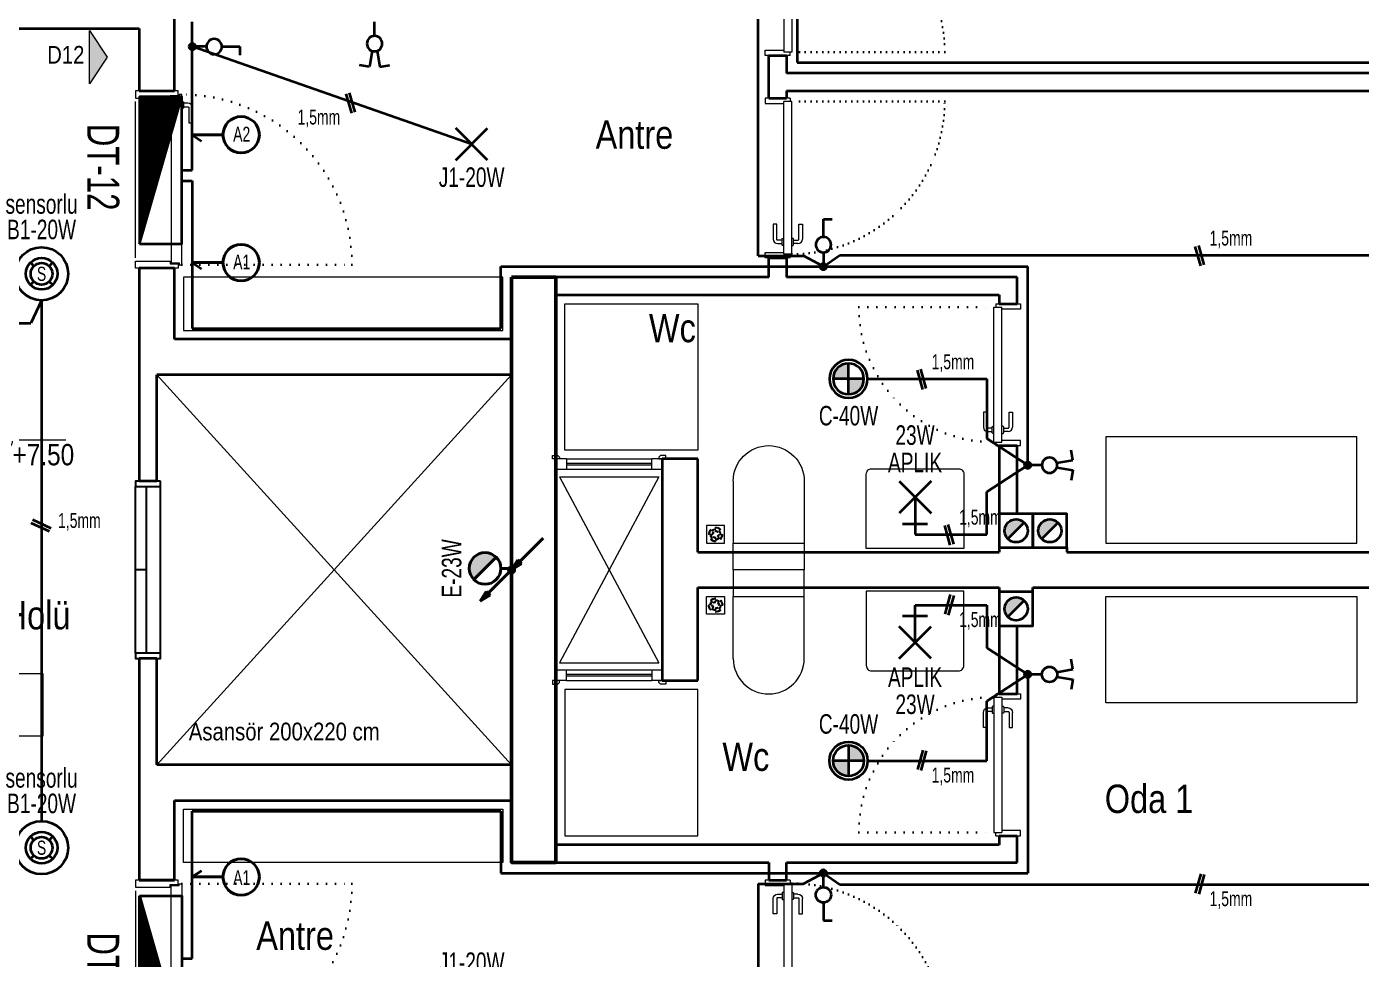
# Model space of a CAD drawing. Header units: millimetres. Extents: x 1852829 to 1882754, y -270850 to -231658.
# Drawn here: x 1865964 to 1866717, y -248051 to -247525 of the extents above; entities that cross this region are included whole.
import ezdxf
from ezdxf.enums import TextEntityAlignment as Align

# ---------------------------------------------------------------- set-up
doc = ezdxf.new("R2010")
doc.units = ezdxf.units.MM
for name, pattern in [('CONTINOUS', [0]), ('CONTINU', [0]), ('DASHED', [0.75, 0.5, -0.25]), ('DOT', [0.25, 0, -0.25]), ('izdüşüm arka', [3.175, 0, -3.175])]:
    doc.linetypes.add(name, pattern=pattern)
for name, color, linetype, lineweight in [('a_ba', 6, 'Continuous', 50), ('a_doğrama', 251, 'Continuous', 20), ('a_duvar', 251, 'Continuous', 35), ('a_görünüş', 32, 'Continuous', 25), ('a_görünüş_ince', 8, 'Continuous', 20), ('a_izdüşüm_arka', 251, 'izdüşüm arka', 30), ('a_not_kot', 251, 'Continuous', 13), ('a_not_mahal', 253, 'Continuous', 5), ('a_not_misc', 144, 'Continuous', 5), ('a_not_text', 7, 'Continuous', 13), ('a_tefriş', 8, 'Continuous', 20), ('Aydınlatma', 4, 'CONTINOUS', 35), ('Aydınlatma_', 3, 'Continuous', 40), ('Genel', 4, 'CONTINOUS', 40), ('genell', 4, 'Continuous', 25), ('Priz', 6, 'CONTINOUS', 40), ('Topraklama', 3, 'DASHED', 40)]:
    doc.layers.add(name, color=color, linetype=linetype, lineweight=lineweight)
doc.layers.add('a_basılmayacak', color=251, linetype='Continuous', lineweight=5, plot=False)
doc.styles.add('Grupcad', font='arial.ttf', dxfattribs={"width": 0.7})
doc.styles.add('OL', font='tsimplex.shx', dxfattribs={"width": 0.8, "height": 12})
doc.styles.add('ROMANTUR', font='arial.ttf', dxfattribs={"width": 0.7})
doc.styles.get("Standard").update_dxf_attribs({"font": 'ARIALN.TTF'})

# ---------------------------------------------------------------- blocks, each defined once
blk = doc.blocks.new('K1')
at = {"layer": 'a_doğrama', "color": 251}
for points in [[(-17.5, -2.5), (-22, -2.5), (-22, 0), (2, 0), (2, -4), (-17.5, -4), (-17.5, -2.5)], [(-27.5, -93.1), (-25, -93.1)], [(-17.5, -97.5), (-22, -97.5), (-22, -100), (2, -100), (2, -96), (-17.5, -96), (-17.5, -97.5)], [(-14.5, -93.1), (-17, -93.1)]]:
    blk.add_lwpolyline(points, dxfattribs=at)
blk.add_lwpolyline([(-18, -14), (-18, -4), (-18, -3), (-22.5, -3), (-22.5, -2.5), (-22.5, -2), (-24, -2), (-24, -2.5), (-24, -12.5), (-24, -88), (-24, -97.5), (-24, -98), (-22.5, -98), (-22.5, -97.5), (-22.5, -97), (-18, -97), (-18, -96), (-18, -86.5)], close=True, dxfattribs=at)
for points in [[(-25, -91.1), (-27.5, -91.1, -0.414214), (-28, -90.6), (-28, -82.1), (-30, -82.1), (-30, -90.6)], [(-17, -91.1), (-14.5, -91.1, 0.414214), (-14, -90.6), (-14, -82.1), (-12, -82.1), (-12, -90.6)], [(-24, -94.1), (-24.5, -94.1, -0.414214), (-25, -93.6), (-25, -90.6, -0.414214), (-24.5, -90.1), (-24, -90.1)], [(-18, -94.1), (-17.5, -94.1, 0.414214), (-17, -93.6), (-17, -90.6, 0.414214), (-17.5, -90.1), (-18, -90.1)]]:
    blk.add_lwpolyline(points, format="xyb", dxfattribs=at)
for centre, start, end in [((-27.5, -90.6), 180, 270), ((-14.5, -90.6), 270, 0)]:
    blk.add_arc(centre, 2.5, start, end, dxfattribs=at)
at = {"layer": 'a_görünüş_ince', "color": 251}
blk.add_line((2, -6), (2, -94), dxfattribs=at)
at = {"layer": 'a_izdüşüm_arka', "color": 251, "linetype": 'DOT', "ltscale": 20}
blk.add_line((-24, -2), (-120, -2), dxfattribs=at)
blk.add_arc((-24, -2), 96, 180, 270, dxfattribs=at)
blk = doc.blocks.new('K2')
at = {"layer": 'a_doğrama', "color": 251, "linetype": 'Continuous'}
for p, q in [((-13, 88.1), (-13, 1.9)), ((-13, 88.1), (-8.5, 88.1)), ((-12, 90), (-12, 88.1)), ((-12, 90), (-10, 90)), ((-8.5, 88.1), (-8.5, 1.9)), ((-13, 1.9), (-8.5, 1.9)), ((-12, 0), (-12, 1.9)), ((-12, 0), (-10, 0))]:
    blk.add_line(p, q, dxfattribs=at)
at = {"layer": 'a_doğrama', "color": 251}
for points in [[(-13, 83.1), (-13.5, 83.1, 0.414214), (-14, 82.6), (-14, 79.6, 0.414214), (-13.5, 79.1), (-13, 79.1)], [(-8.5, 83.1), (-8, 83.1, -0.414214), (-7.5, 82.6), (-7.5, 79.6, -0.414214), (-8, 79.1), (-8.5, 79.1)], [(-14, 80.1), (-16.5, 80.1, 0.414214), (-17, 79.6), (-17, 71.1), (-19, 71.1), (-19, 79.6)], [(-7.5, 80.1), (-5, 80.1, -0.414214), (-4.5, 79.6), (-4.5, 71.1), (-2.5, 71.1), (-2.5, 79.6)]]:
    blk.add_lwpolyline(points, format="xyb", dxfattribs=at)
at = {"layer": 'a_doğrama', "color": 251, "linetype": 'Continuous'}
for points in [[(0, 90), (2, 90), (2, 87), (-8.5, 87)], [(0, 0), (2, 0), (2, 3), (-8.5, 3)]]:
    blk.add_lwpolyline(points, dxfattribs=at)
at = {"layer": 'a_doğrama', "color": 251}
for points in [[(-16.5, 82.1), (-14, 82.1)], [(-5, 82.1), (-7.5, 82.1)]]:
    blk.add_lwpolyline(points, dxfattribs=at)
for centre, start, end in [((-16.5, 79.6), 90, 180), ((-5, 79.6), 0, 90)]:
    blk.add_arc(centre, 2.5, start, end, dxfattribs=at)
at = {"layer": 'a_izdüşüm_arka', "color": 251}
blk.add_lwpolyline([(-99.2, 1.9), (-13, 1.9)], dxfattribs=at)
blk.add_arc((-13, 1.9), 86.2, 89.99996, 180, dxfattribs=at)
blk = doc.blocks.new('M1')
at = {"layer": 'a_doğrama', "linetype": 'Continuous'}
for p, q in [((-24, 6), (-30, 6)), ((-30, 0), (-30, 6)), ((-24, 0), (-30, 0)), ((-24, 0), (-24, 6)), ((30, 6), (24, 6)), ((24, 6), (24, 0)), ((30, 0), (30, 6)), ((30, 0), (24, 0))]:
    blk.add_line(p, q, dxfattribs=at)
at = {"layer": 'a_doğrama'}
for p, q in [((24, 3.5), (-24, 3.5)), ((24, 2.5), (-24, 2.5))]:
    blk.add_line(p, q, dxfattribs=at)
for points in [[(-28, -1), (-28, 0), (-32, 0), (-32, -2), (-29, -2)], [(28, -1), (28, 0), (32, 0), (32, -2), (29, -2)]]:
    blk.add_lwpolyline(points, close=True, dxfattribs=at)
at = {"layer": 'a_görünüş_ince'}
for p, q in [((24, 6), (-24, 6)), ((-24, 0), (24, 0))]:
    blk.add_line(p, q, dxfattribs=at)
blk = doc.blocks.new('klozet')
at = {"layer": 'a_tefriş'}
blk.add_line((20, 0), (-20, 0), dxfattribs=at)
for points in [[(-20, 0), (-20, -15), (20, -15), (20, 0)], [(-20, -50), (-20, -15)], [(20, -50), (20, -15)]]:
    blk.add_lwpolyline(points, dxfattribs=at)
blk.add_arc((0, -50), 20, 180, 360, dxfattribs=at)
blk = doc.blocks.new('k_80')
at = {"layer": 'a_doğrama', "color": 251, "linetype": 'Continuous'}
for p, q in [((-80, 2), (-78.1, 2)), ((-80, 2), (-80, 0)), ((-78.1, 3), (-1.9, 3)), ((-78.1, 3), (-78.1, -1.5)), ((-1.9, 3), (-1.9, -1.5)), ((0, 2), (-1.9, 2)), ((0, 2), (0, 0)), ((-78.1, -1.5), (-1.9, -1.5))]:
    blk.add_line(p, q, dxfattribs=at)
at = {"layer": 'a_doğrama', "color": 251}
for points in [[(-70.1, 4), (-70.1, 6.5, -0.414214), (-69.6, 7), (-61.1, 7), (-61.1, 9), (-69.6, 9)], [(-73.1, 3), (-73.1, 3.5, -0.414214), (-72.6, 4), (-69.6, 4, -0.414214), (-69.1, 3.5), (-69.1, 3)], [(-73.1, -1.5), (-73.1, -2, 0.414214), (-72.6, -2.5), (-69.6, -2.5, 0.414214), (-69.1, -2), (-69.1, -1.5)], [(-70.1, -2.5), (-70.1, -5, 0.414214), (-69.6, -5.5), (-61.1, -5.5), (-61.1, -7.5), (-69.6, -7.5)]]:
    blk.add_lwpolyline(points, format="xyb", dxfattribs=at)
for points in [[(-72.1, 6.5), (-72.1, 4)], [(-72.1, -5), (-72.1, -2.5)]]:
    blk.add_lwpolyline(points, dxfattribs=at)
at = {"layer": 'a_doğrama', "color": 251, "linetype": 'Continuous'}
for points in [[(-80, -10), (-80, -12), (-77, -12), (-77, -1.5)], [(0, -10), (0, -12), (-3, -12), (-3, -1.5)]]:
    blk.add_lwpolyline(points, dxfattribs=at)
at = {"layer": 'a_doğrama', "color": 251}
for centre, start, end in [((-69.6, 6.5), 90, 180), ((-69.6, -5), 180, 270)]:
    blk.add_arc(centre, 2.5, start, end, dxfattribs=at)
at = {"layer": 'a_izdüşüm_arka', "color": 251, "linetype": 'DOT', "ltscale": 20}
blk.add_line((-1.9, 79.2), (-1.9, 3), dxfattribs=at)
blk.add_arc((-1.9, 3), 76.2, 90, 180, dxfattribs=at)
blk = doc.blocks.new('baca_müstakil')
at = {"layer": 'a_duvar'}
h = blk.add_hatch(color=256, dxfattribs=at)
h.dxf.hatch_style = 1
h.paths.add_polyline_path([(4.9, -4.9, 0.198912), (3, -9.5, 0.668179), (14.1, -14.1)])
blk.add_line((4.9, -4.9), (14.1, -14.1), dxfattribs=at)
blk.add_lwpolyline([(0, -19), (19, -19), (19, 0), (0, 0)], close=True, dxfattribs=at)
blk.add_circle((9.5, -9.5), 6.5, dxfattribs=at)
blk = doc.blocks.new('tefriş_süzgeç')
at = {"layer": 'a_tefriş'}
for p, q in [((5, 0), (-5, 0)), ((-5, 0), (-5, -10)), ((5, -10), (5, 0)), ((-3.62, -5.06), (-4.12, -5.06)), ((-2.62, -5.06), (-3.12, -5.06)), ((-2.55, -2.51), (-2.9, -2.15)), ((-1.96, -3.34), (-2.31, -2.98)), ((-1.87, -6.87), (-2.23, -7.23)), ((-1.62, -5.06), (-2.12, -5.06)), ((-1.17, -6.17), (-1.52, -6.52)), ((-1.15, -3.94), (-1.5, -3.59)), ((-0.16, -2.53), (-0.16, -2.03)), ((-0.06, -1.5), (-0.06, -1)), ((-0.06, -3), (-0.06, -3.5)), ((-0.06, -6.62), (-0.06, -7.12)), ((1.04, -3.96), (1.4, -3.6)), ((1.06, -6.15), (1.41, -6.5)), ((1.5, -5.06), (2, -5.06)), ((1.75, -3.25), (2.1, -2.9)), ((1.77, -6.85), (2.13, -7.2)), ((2.46, -2.54), (2.81, -2.19)), ((2.5, -5.06), (3, -5.06)), ((3.5, -5.06), (4, -5.06)), ((-5, -10), (5, -10)), ((-2.58, -7.58), (-2.93, -7.93)), ((-0.06, -7.62), (-0.06, -8.12)), ((-0.06, -8.62), (-0.06, -9.12)), ((2.49, -7.55), (2.85, -7.9))]:
    blk.add_line(p, q, dxfattribs=at)
for centre, radius, start, end in [((-0.06, -5.06), 4.06, 134.2896, 180), ((-0.06, -5.06), 3.56, 134.2896, 180), ((-0.06, -5.06), 3.06, 180, 225), ((-0.06, -5.06), 2.56, 180, 225), ((-0.38, -4.42), 2.4, 84.59432, 143.20159), ((-0.06, -5.06), 2.06, 134.2896, 180), ((-0.14, -4.97), 2.44, 90.34305, 138.12123), ((-0.06, -5.06), 1.56, 134.2896, 180), ((-0.06, -5.06), 2.06, 225, 270), ((-0.06, -5.06), 1.56, 225, 270), ((-0.06, -5.06), 4.06, 45, 90), ((-0.06, -5.06), 3.56, 45, 90), ((-0.06, -5.06), 2.06, 45, 90), ((-0.06, -5.06), 1.56, 45, 90), ((-0.06, -5.06), 2.56, 270, 315.7104), ((-0.06, -5.06), 3.06, 270, 315.7104), ((-0.06, -5.06), 1.56, 314.2896, 360), ((-0.06, -5.06), 2.06, 314.2896, 360), ((-0.06, -5.06), 2.56, 360, 45), ((-0.06, -5.06), 3.06, 360, 45), ((-0.06, -5.06), 3.56, 314.2896, 360), ((-0.06, -5.06), 4.06, 314.2896, 360), ((-0.06, -5.06), 4.06, 225, 270), ((-0.06, -5.06), 3.56, 225, 270)]:
    blk.add_arc(centre, radius, start, end, dxfattribs=at)
blk = doc.blocks.new('sembol_kot')
at = {"layer": 'a_not_kot'}
for points in [[(0, 10), (0, 0), (10, 0, 0.414214)], [(0, 0), (-10, 0, 0.414214), (0, -10)]]:
    blk.add_hatch(color=256, dxfattribs=at).paths.add_polyline_path(points)
for p, q in [((0, 15), (0, -15)), ((-15, 0), (60, 0))]:
    blk.add_line(p, q, dxfattribs=at)
blk.add_circle((0, 0), 10, dxfattribs=at)
blk = doc.blocks.new('KAT PANOSU')
at = {"layer": 'Aydınlatma', "linetype": 'CONTINU'}
h = blk.add_hatch(dxfattribs=at)
h.set_pattern_fill('ANSI31', color=2)
h.set_pattern_definition([(45, (274.5771, -113244.44112), (-0.08838834765, 0.08838834765), [])])
h.paths.add_polyline_path([(41.5, 11.87), (-41.5, -11.87), (41.5, -11.87)])
at = {"layer": 'Aydınlatma', "color": 2, "linetype": 'CONTINU'}
blk.add_line((-41.5, -11.87), (41.5, 11.87), dxfattribs=at)
blk.add_line((-41.5, -11.87), (41.5, 11.87), dxfattribs=at)
blk.add_line((-41.5, -11.87), (41.5, 11.87), dxfattribs=at)
blk.add_line((-41.5, -11.87), (41.5, 11.87), dxfattribs=at)
blk.add_line((-41.5, -11.87), (41.5, 11.87), dxfattribs=at)
blk.add_line((-41.5, -11.87), (41.5, 11.87), dxfattribs=at)
blk.add_lwpolyline([(-41.5, -11.87), (-41.5, 11.87), (41.5, 11.87), (41.5, -11.87)], close=True, dxfattribs=at)
blk.add_lwpolyline([(-41.5, -11.87), (-41.5, 11.87), (41.5, 11.87), (41.5, -11.87)], close=True, dxfattribs=at)
blk.add_lwpolyline([(-41.5, -11.87), (-41.5, 11.87), (41.5, 11.87), (41.5, -11.87)], close=True, dxfattribs=at)
blk.add_lwpolyline([(-41.5, -11.87), (-41.5, 11.87), (41.5, 11.87), (41.5, -11.87)], close=True, dxfattribs=at)
blk.add_lwpolyline([(-41.5, -11.87), (-41.5, 11.87), (41.5, 11.87), (41.5, -11.87)], close=True, dxfattribs=at)
blk.add_lwpolyline([(-41.5, -11.87), (-41.5, 11.87), (41.5, 11.87), (41.5, -11.87)], close=True, dxfattribs=at)
blk = doc.blocks.new('C-20W')
at = {"layer": 'Aydınlatma', "linetype": 'CONTINU'}
h = blk.add_hatch(color=1, dxfattribs=at)
h.paths.add_polyline_path([(8.7, 0), (0, 0), (0, 8.7, -0.414214)])
h.paths.add_polyline_path([(0, -8.7, -0.414214), (-8.7, 0), (0, 0)])
at = {"layer": 'Aydınlatma', "color": 1, "linetype": 'CONTINU'}
for p, q in [((0, 8.7), (0, -8.7)), ((8.7, 0), (-8.7, 0))]:
    blk.add_line(p, q, dxfattribs=at)
at = {"layer": 'Aydınlatma', "linetype": 'CONTINU'}
blk.add_circle((0, 0), 10.75, dxfattribs=at)
at = {"layer": 'Aydınlatma', "color": 1, "linetype": 'CONTINU'}
blk.add_circle((0, 0), 8.7, dxfattribs=at)
at = {"layer": 'Aydınlatma', "linetype": 'CONTINU', "style": 'Grupcad', "width": 0.7, "flags": 8}
blk.add_attdef('C-40W', text='', height=11, dxfattribs=at).set_placement((0, 20.75), align=Align.MIDDLE_CENTER)
blk = doc.blocks.new('APLIK dahili tip1-23W')
at = {"layer": 'Aydınlatma', "color": 1, "linetype": 'CONTINU'}
for p, q in [((9, 24), (-9, 6)), ((-9, 24), (9, 6))]:
    blk.add_line(p, q, dxfattribs=at)
at = {"layer": 'Aydınlatma', "linetype": 'CONTINU'}
for p, q in [((0, 15), (0, 0)), ((-7, 0), (7, 0)), ((0, 0), (0, 0))]:
    blk.add_line(p, q, dxfattribs=at)
at = {"layer": 'Aydınlatma', "linetype": 'CONTINU', "style": 'Grupcad', "width": 0.7, "flags": 8}
for tag, p in [('23W', (0, 49.96)), ('APLIK', (0, 34.54))]:
    blk.add_attdef(tag, text='', height=11, dxfattribs=at).set_placement(p, align=Align.MIDDLE_CENTER)
blk = doc.blocks.new('J1-20W')
at = {"layer": 'Aydınlatma', "color": 1, "linetype": 'CONTINU'}
for p, q in [((9, 9), (-9, -9)), ((-9, 9), (9, -9))]:
    blk.add_line(p, q, dxfattribs=at)
at = {"layer": 'Aydınlatma', "linetype": 'CONTINU', "style": 'Grupcad', "width": 0.7, "flags": 8}
blk.add_attdef('J1-20W', text='', height=11, dxfattribs=at).set_placement((0, 18.75), align=Align.MIDDLE_CENTER)
blk = doc.blocks.new('NORMAL ANAHTAR')
at = {"layer": 'Aydınlatma', "color": 6, "linetype": 'CONTINU'}
for p, q in [((0, 18.76), (-4.86, 18.76)), ((0, 8.64), (0, 18.76))]:
    blk.add_line(p, q, dxfattribs=at)
blk.add_circle((0, 4.32), 4.32, dxfattribs=at)
blk = doc.blocks.new('KOMUTATOR ANAHTAR')
at = {"layer": 'Aydınlatma', "color": 6, "linetype": 'CONTINU'}
for p, q in [((-2.88, 17.46), (-8.56, 16.51)), ((-1.36, 8.42), (-2.88, 17.46)), ((1.36, 8.42), (2.88, 17.46)), ((2.88, 17.46), (8.56, 16.51))]:
    blk.add_line(p, q, dxfattribs=at)
blk.add_circle((0, 4.32), 4.32, dxfattribs=at)
blk = doc.blocks.new('BUAT (Enerji)')
at = {"layer": 'Priz', "linetype": 'CONTINU'}
h = blk.add_hatch(color=256, dxfattribs=at)
edge = h.paths.add_edge_path()
edge.add_arc((0, 0), 1.75, 0, 360)
blk.add_circle((0, 0), 1.75, dxfattribs=at)
blk = doc.blocks.new('B1-20W SENSORLU ARM.')
at = {"layer": 'Aydınlatma', "color": 1, "linetype": 'CONTINU'}
for p, q in [((-6.3, 6.3), (-4.34, 4.34)), ((6.3, 6.3), (4.34, 4.34)), ((-4.34, -4.34), (-6.3, -6.3)), ((4.34, -4.34), (6.3, -6.3))]:
    blk.add_line(p, q, dxfattribs=at)
at = {"layer": 'Aydınlatma', "linetype": 'CONTINU'}
blk.add_circle((0, 0), 15, dxfattribs=at)
at = {"layer": 'Aydınlatma', "color": 1, "linetype": 'CONTINU'}
for radius in [8.91, 6.14]:
    blk.add_circle((0, 0), radius, dxfattribs=at)
at = {"layer": 'Aydınlatma', "linetype": 'CONTINU', "style": 'Grupcad', "width": 0.7, "flags": 8}
for tag, p in [('SENSORLU', (0, 39.36)), ('B1-20W', (0, 25))]:
    blk.add_attdef(tag, text='', height=11, dxfattribs=at).set_placement(p, align=Align.MIDDLE_CENTER)
at = {"layer": 'Aydınlatma', "color": 4, "linetype": 'CONTINU', "style": 'Grupcad', "width": 0.7, "flags": 8}
blk.add_attdef('S.', text='', height=8, dxfattribs=at).set_placement((0, 0), align=Align.MIDDLE_CENTER)
blk = doc.blocks.new('L1-23W')
at = {"layer": 'Aydınlatma_', "linetype": 'CONTINU'}
h = blk.add_hatch(color=1, dxfattribs=at)
edge = h.paths.add_edge_path()
edge.add_arc((0, 14.91), 8.91, 360, 495, ccw=False)
edge.add_arc((0, 14.91), 8.91, 315, 360, ccw=False)
edge.add_line((6.3, 8.61), (-6.3, 21.21))
at = {"layer": 'Aydınlatma_', "color": 1, "linetype": 'CONTINU'}
blk.add_line((6.3, 8.61), (-6.3, 21.21), dxfattribs=at)
at = {"layer": 'Aydınlatma_', "linetype": 'CONTINU'}
blk.add_line((-6, 0), (6, 0), dxfattribs=at)
at = {"layer": 'Aydınlatma_', "linetype": 'CONTINU', "ltscale": 5}
blk.add_line((0, 6), (0, 0), dxfattribs=at)
at = {"layer": 'Aydınlatma_', "color": 1, "linetype": 'CONTINU'}
blk.add_circle((0, 14.91), 8.91, dxfattribs=at)
at = {"layer": 'Aydınlatma_', "color": 4, "linetype": 'CONTINU', "style": 'Grupcad', "width": 0.7, "flags": 8}
blk.add_attdef('L1-23W', text='', height=11, dxfattribs=at).set_placement((0, 33.82), align=Align.MIDDLE_CENTER)
blk = doc.blocks.new('YUKARIYA GIDEN HAT')
at = {"linetype": 'Continuous'}
blk.add_hatch(color=0, dxfattribs=at).paths.add_polyline_path([(12.1, 14.33), (14.28, 12.14), (17.77, 17.77)])
h = blk.add_hatch(color=7, dxfattribs=at)
edge = h.paths.add_edge_path()
edge.add_arc((0, 0), 1.75, 0, 360)
at = {"color": 0, "linetype": 'Continuous'}
for p, q in [((0, 0), (17.77, 17.77)), ((17.77, 17.77), (12.1, 14.33)), ((17.77, 17.77), (14.28, 12.14)), ((12.1, 14.33), (14.28, 12.14))]:
    blk.add_line(p, q, dxfattribs=at)
at = {"color": 7, "linetype": 'Continuous'}
blk.add_circle((0, 0), 1.75, dxfattribs=at)
blk = doc.blocks.new('ASAGIDAN GELEN HAT')
at = {"linetype": 'Continuous'}
blk.add_hatch(color=0, dxfattribs=at).paths.add_polyline_path([(-5.67, -3.43), (-3.48, -5.62), (0, 0)])
h = blk.add_hatch(color=7, dxfattribs=at)
edge = h.paths.add_edge_path()
edge.add_arc((0, 0), 1.75, 0, 360)
at = {"color": 0, "linetype": 'Continuous'}
for p, q in [((-17.77, -17.77), (0, 0)), ((0, 0), (-5.67, -3.43)), ((0, 0), (-3.48, -5.62)), ((-5.67, -3.43), (-3.48, -5.62))]:
    blk.add_line(p, q, dxfattribs=at)
at = {"color": 7, "linetype": 'Continuous'}
blk.add_circle((0, 0), 1.75, dxfattribs=at)
blk = doc.blocks.new('ASAGIDAN YUKARIYA HAT')
at = {"color": 0, "linetype": 'CONTINOUS'}
for name in ['YUKARIYA GIDEN HAT', 'ASAGIDAN GELEN HAT']:
    blk.add_blockref(name, (0, 0), dxfattribs=at)

msp = doc.modelspace()

# ---------------------------------------------------------------- hatches: boundary and pattern name
at = {"layer": 'a_not_misc'}
h = msp.add_hatch(color=256, dxfattribs=at)
h.dxf.hatch_style = 1
h.paths.add_polyline_path([(1865999.68, -247527.17), (1866009.68, -247542.17), (1865999.68, -247557.17)])

# ---------------------------------------------------------------- linework, layer by layer
msp.add_lwpolyline([(1866027.71, -247781.28), (1866027.71, -247781.28)])
at = {"layer": 'a_ba', "color": 253}
msp.add_lwpolyline([(1866237.71, -247666.28), (1866262.71, -247666.28), (1866262.71, -247996.28), (1866237.71, -247996.28), (1866237.71, -247971.28), (1866237.71, -247971.28), (1866237.71, -247691.28), (1866237.71, -247691.28)], close=True, dxfattribs=at)
at = {"layer": 'a_basılmayacak'}
for points in [[(1866342.71, -247763.78), (1866267.71, -247763.78), (1866267.71, -247681.28), (1866342.71, -247681.28)], [(1866342.71, -247898.78), (1866267.71, -247898.78), (1866267.71, -247981.28), (1866342.71, -247981.28)]]:
    msp.add_lwpolyline(points, close=True, dxfattribs=at)
at = {"layer": 'a_duvar'}
for p, q in [((1866047.71, -247561.28), (1866047.71, -247516.28)), ((1865907.71, -247526.05), (1866027.71, -247526.05)), ((1866027.71, -247526.05), (1866027.71, -247561.28)), ((1866382.71, -247565.28), (1866382.71, -247541.28)), ((1866392.71, -247541.28), (1866392.71, -247551.28)), ((1866982.71, -247551.28), (1866392.71, -247551.28)), ((1866027.71, -247561.28), (1866047.71, -247561.28)), ((1866392.71, -247561.28), (1866982.71, -247561.28)), ((1866392.71, -247561.28), (1866392.71, -247565.28)), ((1866047.71, -247661.28), (1866027.71, -247661.28)), ((1866027.71, -247661.28), (1866027.71, -247781.28)), ((1866047.71, -247701.28), (1866047.71, -247661.28)), ((1866047.71, -247701.28), (1866047.71, -247661.28)), ((1866382.71, -247666.28), (1866382.71, -247655.28)), ((1866392.71, -247655.28), (1866392.71, -247666.28)), ((1866382.71, -247666.28), (1866247.71, -247666.28)), ((1866522.71, -247666.28), (1866392.71, -247666.28)), ((1866522.71, -247681.28), (1866522.71, -247666.28)), ((1866262.71, -247676.28), (1866512.71, -247676.28)), ((1866512.71, -247676.28), (1866512.71, -247681.28)), ((1866237.71, -247701.28), (1866047.71, -247701.28)), ((1866037.71, -247781.28), (1866037.71, -247721.28)), ((1866237.71, -247721.28), (1866037.71, -247721.28)), ((1866237.71, -247721.28), (1866237.71, -247941.28)), ((1866512.71, -247761.28), (1866512.71, -247821.28)), ((1866522.71, -247799.78), (1866522.71, -247761.28)), ((1866262.71, -247768.78), (1866262.71, -247768.78)), ((1866342.71, -247768.78), (1866322.71, -247768.78)), ((1866322.71, -247768.78), (1866322.71, -247893.78)), ((1866342.71, -247821.28), (1866342.71, -247768.78)), ((1866262.71, -247788.78), (1866262.71, -247788.78)), ((1866342.71, -247821.28), (1866512.71, -247821.28)), ((1866550.71, -247821.28), (1866977.71, -247821.28)), ((1866342.71, -247841.28), (1866512.71, -247841.28)), ((1866342.71, -247893.78), (1866342.71, -247841.28)), ((1866512.71, -247841.28), (1866512.71, -247901.28)), ((1866531.71, -247841.28), (1866977.71, -247841.28)), ((1866531.71, -247843.78), (1866531.71, -247841.28)), ((1866522.71, -247901.28), (1866522.71, -247862.78)), ((1866262.71, -247873.78), (1866262.71, -247873.78)), ((1866027.71, -247881.28), (1866027.71, -247941.28)), ((1866037.71, -247941.28), (1866037.71, -247881.28)), ((1866262.71, -247893.78), (1866262.71, -247893.78)), ((1866322.71, -247893.78), (1866342.71, -247893.78)), ((1866512.71, -247896.28), (1866512.71, -247901.28)), ((1866027.71, -247941.28), (1866027.71, -248006.28)), ((1866237.71, -247941.28), (1866037.71, -247941.28)), ((1866047.71, -247961.28), (1866237.71, -247961.28)), ((1866047.71, -248006.28), (1866047.71, -247961.28)), ((1866512.71, -247981.28), (1866512.71, -247986.28)), ((1866522.71, -247996.28), (1866522.71, -247981.28)), ((1866512.71, -247986.28), (1866262.71, -247986.28)), ((1866247.71, -247996.28), (1866382.71, -247996.28)), ((1866382.71, -247996.28), (1866382.71, -248006.28)), ((1866392.71, -248006.28), (1866392.71, -247996.28)), ((1866392.71, -247996.28), (1866522.71, -247996.28)), ((1866027.71, -248006.28), (1866047.71, -248006.28)), ((1866047.71, -248006.28), (1866027.71, -248006.28))]:
    msp.add_line(p, q, dxfattribs=at)
for points in [[(1866382.71, -247541.28), (1866392.71, -247541.28)], [(1866382.71, -247565.28), (1866392.71, -247565.28)], [(1866382.71, -247655.28), (1866392.71, -247655.28)], [(1866512.71, -247681.28), (1866522.71, -247681.28)], [(1866512.71, -247761.28), (1866522.71, -247761.28)], [(1866037.71, -247781.28), (1866027.71, -247781.28)], [(1866550.71, -247818.78), (1866550.71, -247821.28)], [(1866037.71, -247881.28), (1866027.71, -247881.28)], [(1866512.71, -247901.28), (1866522.71, -247901.28)], [(1866512.71, -247981.28), (1866522.71, -247981.28)], [(1866382.71, -248006.28), (1866392.71, -248006.28)]]:
    msp.add_lwpolyline(points, dxfattribs=at)
at = {"layer": 'a_görünüş', "color": 251}
for points in [[(1866039.71, -247781.28), (1866025.71, -247781.28), (1866025.71, -247784.28), (1866039.71, -247784.28)], [(1866039.71, -247878.28), (1866025.71, -247878.28), (1866025.71, -247881.28), (1866039.71, -247881.28)]]:
    msp.add_lwpolyline(points, close=True, dxfattribs=at)
for points in [[(1866025.71, -247878.28), (1866025.71, -247784.28)], [(1866031.71, -247784.28), (1866031.71, -247878.28)], [(1866039.71, -247878.28), (1866039.71, -247784.28)], [(1866031.71, -247831.28), (1866025.71, -247831.28)]]:
    msp.add_lwpolyline(points, dxfattribs=at)
at = {"layer": 'a_görünüş_ince'}
for points in [[(1866264.71, -247778.78), (1866320.71, -247778.78)], [(1866264.71, -247883.78), (1866320.71, -247883.78)]]:
    msp.add_lwpolyline(points, dxfattribs=at)
at = {"layer": 'a_not_mahal'}
msp.add_lwpolyline([(1865973.63, -247889.85), (1865913.63, -247889.85), (1865913.63, -247924.85), (1865973.63, -247924.85)], close=True, dxfattribs=at)
at = {"layer": 'a_not_misc'}
msp.add_lwpolyline([(1865999.68, -247527.17), (1866009.68, -247542.17), (1865999.68, -247557.17), (1865999.68, -247527.17)], close=True, dxfattribs=at)
for points in [[(1866037.71, -247721.28), (1866237.71, -247941.28)], [(1866237.71, -247721.28), (1866037.71, -247941.28)], [(1866320.71, -247778.78), (1866264.71, -247883.78)], [(1866264.71, -247778.78), (1866320.71, -247883.78)]]:
    msp.add_lwpolyline(points, dxfattribs=at)
at = {"layer": 'a_tefriş'}
for points in [[(1866232.71, -247666.28), (1866052.71, -247666.28), (1866052.71, -247696.28), (1866232.71, -247696.28)], [(1866572.71, -247756.21), (1866572.71, -247816.21), (1866714.32, -247816.21), (1866714.32, -247756.21)], [(1866572.71, -247906.34), (1866572.71, -247846.34), (1866714.32, -247846.34), (1866714.32, -247906.34)], [(1866232.71, -247996.28), (1866052.71, -247996.28), (1866052.71, -247966.28), (1866232.71, -247966.28)]]:
    msp.add_lwpolyline(points, close=True, dxfattribs=at)
for points in [[(1866492.71, -247819.28), (1866437.71, -247819.28), (1866437.71, -247777.28, -0.414214), (1866440.71, -247774.28), (1866489.71, -247774.28, -0.414214), (1866492.71, -247777.28)], [(1866492.71, -247843.28), (1866437.71, -247843.28), (1866437.71, -247885.28, 0.414214), (1866440.71, -247888.28), (1866489.71, -247888.28, 0.414214), (1866492.71, -247885.28)]]:
    msp.add_lwpolyline(points, format="xyb", close=True, dxfattribs=at)
at = {"layer": 'Aydınlatma'}
for p, q in [((1866376.71, -247654.28), (1866376.71, -247431.28)), ((1866398.71, -247431.28), (1866398.71, -247545.28)), ((1866057.71, -247606.03), (1866057.71, -247522.28)), ((1866215.21, -247591.28), (1866057.71, -247536.28)), ((1866398.71, -247545.28), (1866963.94, -247545.28)), ((1866057.71, -247586), (1866062.94, -247589.54)), ((1866051.71, -247606.03), (1866057.71, -247606.03)), ((1866051.71, -247612.03), (1866057.71, -247612.03)), ((1866057.71, -247612.03), (1866057.71, -247695.28)), ((1866413.54, -247660.28), (1866422.71, -247653.9)), ((1866422.71, -247653.9), (1866757.21, -247653.9)), ((1866057.71, -247658.07), (1866062.94, -247661.61)), ((1866231.71, -247695.28), (1866231.71, -247660.28)), ((1866231.71, -247660.28), (1866528.71, -247660.28)), ((1866376.71, -247654.28), (1866402.23, -247654.28)), ((1866413.54, -247660.28), (1866402.23, -247654.28)), ((1866528.71, -247772.29), (1866528.71, -247660.28)), ((1865972.71, -247679.37), (1865966.71, -247692.28)), ((1865972.71, -247679.37), (1865972.71, -247972.98)), ((1865684.34, -247692.28), (1865966.71, -247692.28)), ((1866057.71, -247695.28), (1866231.71, -247695.28)), ((1866438.46, -247723.62), (1866505.68, -247723.62)), ((1866505.68, -247723.62), (1866505.68, -247757.21)), ((1866528.71, -247772.29), (1866505.68, -247757.21)), ((1866528.71, -247772.29), (1866505.68, -247787.36)), ((1866505.68, -247811.28), (1866505.68, -247787.36)), ((1866465.21, -247805.28), (1866465.21, -247811.28)), ((1866465.21, -247811.28), (1866505.68, -247811.28)), ((1866465.21, -247857.28), (1866465.21, -247851.28)), ((1866465.21, -247851.28), (1866505.68, -247851.28)), ((1866505.68, -247851.28), (1866505.68, -247875.2)), ((1866528.71, -247890.27), (1866505.68, -247875.2)), ((1866528.71, -247890.27), (1866505.68, -247905.35)), ((1866528.71, -247890.27), (1866528.71, -248002.28)), ((1866505.68, -247938.94), (1866505.68, -247905.35)), ((1866438.46, -247938.94), (1866505.68, -247938.94)), ((1866057.71, -248050.53), (1866057.71, -247967.28)), ((1866057.71, -247967.28), (1866231.71, -247967.28)), ((1866231.71, -247967.28), (1866231.71, -248002.28)), ((1866057.71, -248004.48), (1866062.94, -248000.95)), ((1866231.71, -248002.28), (1866528.71, -248002.28)), ((1866413.54, -248002.28), (1866402.23, -248008.28)), ((1866413.54, -248002.28), (1866422.71, -248008.66)), ((1866376.71, -248008.28), (1866376.71, -248231.28)), ((1866376.71, -248008.28), (1866402.23, -248008.28)), ((1866422.71, -248008.66), (1866757.21, -248008.66)), ((1866051.71, -248050.53), (1866057.71, -248050.53))]:
    msp.add_line(p, q, dxfattribs=at)
at = {"layer": 'Aydınlatma', "color": 6}
for p, q in [((1866160.49, -247530.28), (1866160.49, -247522.28)), ((1866065.71, -247536.28), (1866057.71, -247536.28)), ((1866413.54, -247652.28), (1866413.54, -247660.28)), ((1866536.71, -247772.29), (1866528.71, -247772.29)), ((1866536.71, -247890.27), (1866528.71, -247890.27)), ((1866413.54, -248010.28), (1866413.54, -248002.28))]:
    msp.add_line(p, q, dxfattribs=at)
at = {"layer": 'Aydınlatma', "color": 3}
for p, q in [((1866147.57, -247573.83), (1866144.48, -247562.84)), ((1866149.5, -247573.29), (1866146.4, -247562.29)), ((1866626.32, -247659.94), (1866623.23, -247648.94)), ((1866628.25, -247659.4), (1866625.15, -247648.4)), ((1866469.6, -247729.66), (1866466.5, -247718.66)), ((1866471.52, -247729.12), (1866468.42, -247718.12)), ((1865967.53, -247802.92), (1865977.89, -247807.72)), ((1865966.69, -247804.73), (1865977.06, -247809.53)), ((1866485.07, -247817.32), (1866481.97, -247806.32)), ((1866486.99, -247816.78), (1866483.89, -247805.78)), ((1866485.07, -247845.24), (1866481.97, -247856.24)), ((1866486.99, -247845.78), (1866483.89, -247856.78)), ((1866469.6, -247932.9), (1866466.5, -247943.9)), ((1866471.52, -247933.44), (1866468.42, -247944.44)), ((1866626.32, -248002.62), (1866623.23, -248013.62)), ((1866628.25, -248003.16), (1866625.15, -248014.16))]:
    msp.add_line(p, q, dxfattribs=at)
at = {"layer": 'Priz', "color": 4, "linetype": 'CONTINU'}
for p, q in [((1866075.01, -247586), (1866057.71, -247586)), ((1866075.01, -247658.07), (1866057.71, -247658.07)), ((1866075.01, -248004.48), (1866057.71, -248004.48))]:
    msp.add_line(p, q, dxfattribs=at)
for centre in [(1866085.25, -247586), (1866085.25, -247658.07), (1866085.25, -248004.48)]:
    msp.add_circle(centre, 10.25, dxfattribs=at)

# ---------------------------------------------------------------- block references
at = {"layer": 'a_doğrama', "xscale": -1, "rotation": 180}
msp.add_blockref('M1', (1866292.71, -247768.78), dxfattribs=at)
at = {"layer": 'a_doğrama'}
msp.add_blockref('M1', (1866292.71, -247893.78), dxfattribs=at)
at = {"layer": 'a_duvar', "xscale": 0.6, "yscale": 0.6, "zscale": 0.6}
msp.add_blockref('sembol_kot', (1865950.33, -247757.96), dxfattribs=at)
at = {"layer": 'a_duvar', "rotation": 270}
for p in [(1866531.71, -247799.78), (1866550.71, -247799.78), (1866531.71, -247843.78)]:
    msp.add_blockref('baca_müstakil', p, dxfattribs=at)
at = {"layer": 'a_izdüşüm_arka', "ltscale": 5, "xscale": -1}
for name, p, rotation in [('K2', (1866382.71, -247541.28), 0.0007963121093723657), ('k_80', (1866512.71, -247981.28), 90), ('K1', (1866027.71, -248006.28), 0.0007963121092924297), ('K2', (1866382.71, -248096.28), 0.0007963121093723657)]:
    msp.add_blockref(name, p, dxfattribs=dict(at, rotation=rotation))
at = {"layer": 'a_izdüşüm_arka', "ltscale": 5}
for name, p, rotation in [('K1', (1866027.71, -247661.28), 179.9992036878907), ('K2', (1866382.71, -247565.28), 179.9992036878906), ('k_80', (1866512.71, -247681.28), 90)]:
    msp.add_blockref(name, p, dxfattribs=dict(at, rotation=rotation))
at = {"layer": 'a_tefriş', "color": 113, "xscale": -1, "rotation": 179.999203660538}
msp.add_blockref('klozet', (1866382.71, -247831.28), dxfattribs=at)
at = {"layer": 'a_tefriş', "rotation": 90}
msp.add_blockref('tefriş_süzgeç', (1866347.71, -247811.28), dxfattribs=at)
at = {"layer": 'a_tefriş', "color": 113, "rotation": 0.0007963394619744455}
msp.add_blockref('klozet', (1866382.71, -247831.28), dxfattribs=at)
at = {"layer": 'a_tefriş', "xscale": -1, "rotation": 90}
msp.add_blockref('tefriş_süzgeç', (1866347.71, -247851.28), dxfattribs=at)
at = {"layer": 'Aydınlatma', "linetype": 'CONTINU', "xscale": -1}
for name, p, rotation in [('NORMAL ANAHTAR', (1866065.71, -247536.28), 270.0000000000001), ('KOMUTATOR ANAHTAR', (1866160.49, -247530.28), 180), ('KAT PANOSU', (1866039.84, -247606.03), 270), ('KOMUTATOR ANAHTAR', (1866536.71, -247772.29), 270)]:
    msp.add_blockref(name, p, dxfattribs=dict(at, rotation=rotation))
at = {"layer": 'Aydınlatma', "linetype": 'CONTINU'}
ref = msp.add_blockref('B1-20W SENSORLU ARM.', (1865972.71, -247664.37), dxfattribs=at)
ref.add_attrib('S.', 'S', dxfattribs={"layer": 'Aydınlatma_', "color": 4, "linetype": 'Continuous', "height": 8, "style": 'Grupcad', "width": 0.7}).set_placement((1865972.71, -247664.37), align=Align.MIDDLE_CENTER)
ref.add_attrib('B1-20W', 'B1-20W', dxfattribs={"layer": 'Aydınlatma_', "color": 4, "linetype": 'Continuous', "height": 11, "style": 'Grupcad', "width": 0.7}).set_placement((1865972.71, -247639.37), align=Align.MIDDLE_CENTER)
ref.add_attrib('SENSORLU', 'sensorlu', dxfattribs={"layer": 'Aydınlatma_', "color": 4, "linetype": 'Continuous', "height": 11, "style": 'Grupcad', "width": 0.7}).set_placement((1865972.71, -247625.01), align=Align.MIDDLE_CENTER)
at = {"layer": 'Aydınlatma', "linetype": 'CONTINU', "xscale": -1}
msp.add_blockref('NORMAL ANAHTAR', (1866413.54, -247652.28), dxfattribs=at)
at = {"layer": 'Aydınlatma', "linetype": 'CONTINU'}
ref = msp.add_blockref('C-20W', (1866427.71, -247723.62), dxfattribs=dict(at, xscale=-1, rotation=180))
ref.add_attrib('C-20W', 'C-40W', dxfattribs={"layer": 'Aydınlatma_', "color": 4, "linetype": 'Continuous', "height": 11, "style": 'Grupcad', "width": 0.7}).set_placement((1866427.71, -247744.37), align=Align.MIDDLE_CENTER)
ref = msp.add_blockref('APLIK dahili tip1-23W', (1866465.21, -247805.28), dxfattribs=at)
ref.add_attrib('APLIK', 'APLIK', dxfattribs={"layer": 'Aydınlatma_', "color": 4, "linetype": 'ByBlock', "height": 11, "style": 'Grupcad', "width": 0.7}).set_placement((1866465.21, -247770.74), align=Align.MIDDLE_CENTER)
ref.add_attrib('23W', '23W', dxfattribs={"layer": 'Aydınlatma_', "color": 4, "linetype": 'ByBlock', "height": 11, "style": 'Grupcad', "width": 0.7}).set_placement((1866465.21, -247755.31), align=Align.MIDDLE_CENTER)
ref = msp.add_blockref('APLIK dahili tip1-23W', (1866465.21, -247857.28), dxfattribs=dict(at, xscale=-1, rotation=180))
ref.add_attrib('APLIK', 'APLIK', dxfattribs={"layer": 'Aydınlatma_', "color": 4, "linetype": 'ByBlock', "height": 11, "style": 'Grupcad', "width": 0.7}).set_placement((1866465.21, -247891.82), align=Align.MIDDLE_CENTER)
ref.add_attrib('23W', '23W', dxfattribs={"layer": 'Aydınlatma_', "color": 4, "linetype": 'ByBlock', "height": 11, "style": 'Grupcad', "width": 0.7}).set_placement((1866465.21, -247907.09), align=Align.MIDDLE_CENTER)
for name, p, rotation in [('KOMUTATOR ANAHTAR', (1866536.71, -247890.27), 270), ('KAT PANOSU', (1866039.84, -248056.53), 270), ('NORMAL ANAHTAR', (1866413.54, -248010.28), 180)]:
    msp.add_blockref(name, p, dxfattribs=dict(at, rotation=rotation))
ref = msp.add_blockref('C-20W', (1866427.71, -247938.94), dxfattribs=at)
ref.add_attrib('C-20W', 'C-40W', dxfattribs={"layer": 'Aydınlatma_', "color": 4, "linetype": 'Continuous', "height": 11, "style": 'Grupcad', "width": 0.7}).set_placement((1866427.71, -247918.19), align=Align.MIDDLE_CENTER)
ref = msp.add_blockref('B1-20W SENSORLU ARM.', (1865972.71, -247987.98), dxfattribs=at)
ref.add_attrib('S.', 'S', dxfattribs={"layer": 'Aydınlatma_', "color": 4, "linetype": 'Continuous', "height": 8, "style": 'Grupcad', "width": 0.7}).set_placement((1865972.71, -247987.98), align=Align.MIDDLE_CENTER)
ref.add_attrib('B1-20W', 'B1-20W', dxfattribs={"layer": 'Aydınlatma_', "color": 4, "linetype": 'Continuous', "height": 11, "style": 'Grupcad', "width": 0.7}).set_placement((1865972.71, -247962.98), align=Align.MIDDLE_CENTER)
ref.add_attrib('SENSORLU', 'sensorlu', dxfattribs={"layer": 'Aydınlatma_', "color": 4, "linetype": 'Continuous', "height": 11, "style": 'Grupcad', "width": 0.7}).set_placement((1865972.71, -247948.61), align=Align.MIDDLE_CENTER)
at = {"layer": 'Genel', "linetype": 'CONTINU', "rotation": 180}
msp.add_blockref('ASAGIDAN YUKARIYA HAT', (1866237.71, -247831.28), dxfattribs=at)
at = {"layer": 'genell', "linetype": 'CONTINU'}
ref = msp.add_blockref('L1-23W', (1866237.71, -247830.51), dxfattribs=dict(at, rotation=90))
ref.add_attrib('L1-23W', 'E-23W', dxfattribs={"layer": 'Aydınlatma_', "color": 4, "linetype": 'CONTINU', "height": 11, "rotation": 90, "style": 'Grupcad', "width": 0.7}).set_placement((1866203.89, -247830.51), align=Align.MIDDLE_CENTER)
at = {"layer": 'Priz', "color": 4, "linetype": 'CONTINU', "xscale": -1, "rotation": 180}
for p in [(1866057.71, -247536.28), (1866413.54, -247660.28), (1866528.71, -247772.29)]:
    msp.add_blockref('BUAT (Enerji)', p, dxfattribs=at)
at = {"layer": 'Priz', "color": 4, "linetype": 'CONTINU'}
for p in [(1866528.71, -247890.27), (1866413.54, -248002.28)]:
    msp.add_blockref('BUAT (Enerji)', p, dxfattribs=at)
at = {"layer": 'Topraklama'}
ref = msp.add_blockref('J1-20W', (1866215.21, -247591.28), dxfattribs=dict(at, xscale=-1, rotation=180))
ref.add_attrib('J1-20W', 'J1-20W', dxfattribs={"layer": 'Aydınlatma', "linetype": 'CONTINU', "height": 11, "style": 'Grupcad', "width": 0.7, "flags": 8}).set_placement((1866215.21, -247609.88), align=Align.MIDDLE_CENTER)
msp.add_blockref('J1-20W', (1866215.21, -248071.28), dxfattribs=at).add_auto_attribs({'J1-20W': 'J1-20W'})

# ---------------------------------------------------------------- texts
at = {"layer": 'a_not_kot'}
msp.add_text('+7.50', height=12, dxfattribs=at).set_placement((1865956.33, -247772.36))
at = {"layer": 'a_not_mahal'}
for s, p in [('Antre', (1866285.09, -247593.9)), ('Wc', (1866315.15, -247702.95)), ('Apt. Holü', (1865913.63, -247864.85)), ('Wc', (1866356.58, -247944.66)), ('Oda 1', (1866572.18, -247968.39)), ('Antre', (1866093.76, -248045.57))]:
    msp.add_text(s, height=16, dxfattribs=at).set_placement(p)
at = {"layer": 'a_not_text'}
for s, p in [('D12', (1865975.87, -247545.88)), ('Asansör 200x220 cm', (1866055.73, -247927.46))]:
    msp.add_text(s, height=10, dxfattribs=at).set_placement(p)
at = {"layer": 'Aydınlatma', "linetype": 'CONTINU', "style": 'ROMANTUR', "width": 0.7}
for s, p in [('DT-12', (1866007.53, -247604.25)), ('DT-11', (1866007.53, -248060.19))]:
    msp.add_text(s, height=18, rotation=270, dxfattribs=at).set_placement(p, align=Align.MIDDLE_CENTER)
at = {"layer": 'Priz', "color": 3, "linetype": 'CONTINU', "style": 'OL', "width": 0.7}
for p in [(1866117.06, -247580.21), (1866631.31, -247648.43), (1866474.58, -247718.15), (1866490.05, -247805.81)]:
    msp.add_text('1,5mm', height=8.4, dxfattribs=at).set_placement(p)
at = {"layer": 'Priz', "color": 4, "linetype": 'CONTINU', "style": 'OL', "width": 0.7}
for s, p in [('A2', (1866080.75, -247589.83)), ('A1', (1866080.75, -247661.9))]:
    msp.add_text(s, height=8.4, dxfattribs=at).set_placement(p)
at = {"layer": 'Priz', "color": 3, "linetype": 'CONTINU', "style": 'OL', "width": 0.7}
for p in [(1865982.02, -247807.64), (1866490.05, -247863.55), (1866474.58, -247951.21), (1866631.31, -248020.93)]:
    msp.add_text('1,5mm', height=8.4, rotation=360, dxfattribs=at).set_placement(p)
at = {"layer": 'Priz', "color": 4, "linetype": 'CONTINU', "style": 'OL', "width": 0.7}
msp.add_text('A1', height=8.4, rotation=360, dxfattribs=at).set_placement((1866080.75, -248009.06))

doc.saveas('drawing.dxf')
